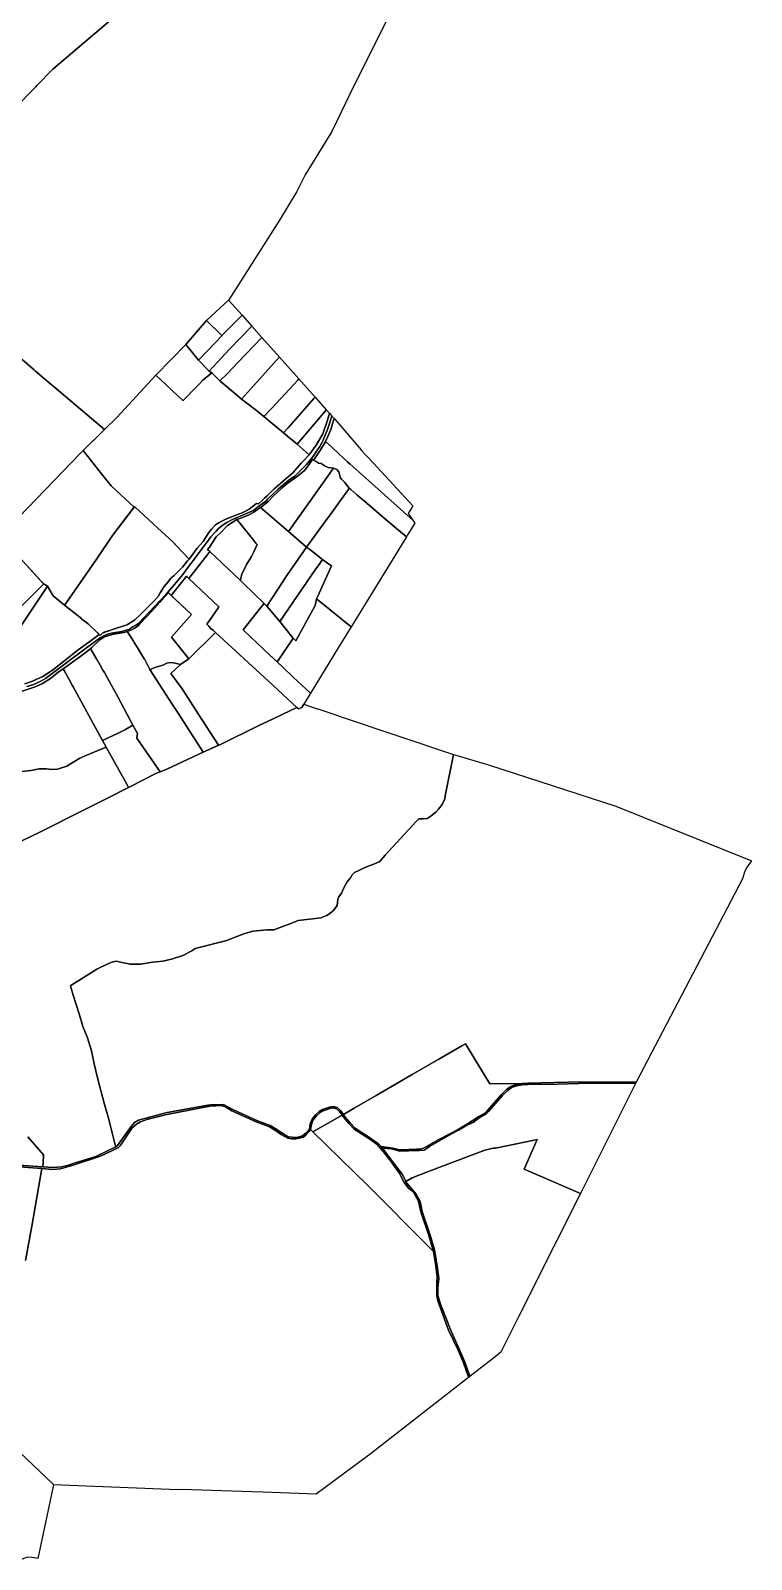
# Model space of a CAD drawing. Header units: metres. Extents: x 3 to 1005126, y 39 to 4383651.
# Drawn here: x 496335 to 497966, y 4369985 to 4373443 of the extents above; entities that cross this region are included whole.
import ezdxf

# ---------------------------------------------------------------- set-up
doc = ezdxf.new("R2010")
doc.units = ezdxf.units.M
doc.header["$MEASUREMENT"] = 0
doc.layers.add('TM_Llucmajor', color=7, linetype='Continuous')

msp = doc.modelspace()

# ---------------------------------------------------------------- linework, layer by layer
at = {"layer": 'TM_Llucmajor', "linetype": 'Continuous', "flags": 128}
for points in [[(496660.8, 4373590.6), (496384.9, 4373355.9), (496348.4, 4373318), (496346.5, 4373316), (496342.4, 4373311.7), (496342.1, 4373311.5), (496053.4, 4373018.4)], [(496053.4, 4373018.4), (496342.1, 4373311.5), (496342.4, 4373311.7), (496346.5, 4373316), (496348.4, 4373318), (496384.9, 4373355.9), (496660.8, 4373590.6)], [(497183.4, 4373552.3), (497063.2, 4373312.5), (497047.3, 4373279.1), (497016.8, 4373215.3), (496956.2, 4373117.1), (496937.6, 4373079.4), (496897.8, 4373014.4), (496783.4, 4372834.6), (496783, 4372833.8), (496732.7, 4372787.8), (496686.1, 4372733.6), (496618.1, 4372664), (496529.7, 4372568.5), (496501.8, 4372540.9), (496384.4, 4372640.6), (496381.4, 4372643.1), (496346.2, 4372673), (496343.1, 4372675.7), (496234.3, 4372768)], [(496234.3, 4372768), (496343.1, 4372675.7), (496346.2, 4372673), (496381.4, 4372643.1), (496384.4, 4372640.6), (496501.8, 4372540.9), (496447.3, 4372486.9), (496289.2, 4372323.4)], [(496326, 4371959.7), (496339.9, 4371963.7), (496340.2, 4371963.8), (496358.1, 4371972), (496368.2, 4371977.5), (496414.1, 4372011.6), (496461.1, 4372047.1), (496492.2, 4372069.9), (496498.9, 4372073.4), (496500.9, 4372074.5), (496506.1, 4372076.8), (496511.4, 4372078.6), (496516.5, 4372079.9), (496516.9, 4372080), (496522.5, 4372080.8), (496541.4, 4372083.9), (496549.1, 4372086.2), (496557.4, 4372088.6), (496559.7, 4372090), (496566.4, 4372094.3), (496571.1, 4372097.4), (496573.2, 4372098.6), (496574.9, 4372099.6), (496576.4, 4372100.5), (496579.5, 4372102.7), (496582.3, 4372105.1), (496584.9, 4372107.7), (496587.3, 4372110.6), (496589.4, 4372113.6), (496641.6, 4372168.8), (496660.8, 4372190.6), (496679.6, 4372213.3), (496697.2, 4372237.6), (496698, 4372238.6), (496717.3, 4372263.3), (496739, 4372292.9), (496742.8, 4372298.2), (496750.7, 4372307.6), (496754.4, 4372311.4), (496759.4, 4372316.3), (496767.9, 4372323.3), (496769.9, 4372324.8), (496777, 4372329.6), (496791.7, 4372337.4), (496824.8, 4372351.6), (496826.1, 4372352.2), (496831.6, 4372354.5), (496832.1, 4372354.7), (496838.2, 4372358), (496844.4, 4372362.1), (496848.4, 4372365.1), (496866.8, 4372379.2), (496871.1, 4372383.3), (496895.3, 4372406.3), (496906.6, 4372416.2), (496918.8, 4372426.1), (496923, 4372429.1), (496930.8, 4372434.2), (496933, 4372435.8), (496945.1, 4372447.8), (496959.2, 4372462), (496969.5, 4372474.4), (496974.7, 4372481.2), (496981.6, 4372492.1), (496984.2, 4372495.4), (496989.3, 4372502.8), (496993.7, 4372510.6), (496996.6, 4372516.9), (496997.5, 4372518.8), (497002.8, 4372532.1), (497005.8, 4372538.7), (497008.2, 4372545.5), (497008.4, 4372545.9), (497010.1, 4372552.4), (497016.6, 4372571.5), (497017.3, 4372570.7), (497018.2, 4372569.7), (497020.2, 4372567.7), (497021.8, 4372565.8), (497016.8, 4372549.3), (497014.7, 4372542.2), (497006.8, 4372523.7), (497002, 4372513.7), (497001.2, 4372512), (496989.7, 4372493.2), (496986.5, 4372488), (496977.3, 4372474.3), (496975.2, 4372471.7), (496972.5, 4372473.2), (496969.1, 4372468.2), (496962.9, 4372459.1), (496954.6, 4372448.6), (496942.1, 4372437.6), (496932.6, 4372430.8), (496923.2, 4372424.4), (496917.6, 4372420.4), (496915, 4372418.5), (496904.6, 4372409.6), (496892.5, 4372398.7), (496883.9, 4372390), (496872.2, 4372378.1), (496860.4, 4372368.1), (496855.6, 4372364.9), (496855.4, 4372364.8), (496846.3, 4372358.7), (496845.9, 4372358.4), (496840.1, 4372354.4), (496838.4, 4372353.2), (496831.4, 4372349.2), (496830.4, 4372348.6), (496822.2, 4372344.8), (496813.6, 4372341.7), (496810.2, 4372340.5), (496801.6, 4372337.4), (496780.1, 4372323.9), (496764.7, 4372307.6), (496754.7, 4372298.6), (496739.8, 4372274.9), (496735.4, 4372269.4), (496740.4, 4372265), (496735.9, 4372259.2), (496693.1, 4372203.8), (496687.4, 4372208.9), (496653, 4372165.7), (496646.7, 4372171.7), (496646.4, 4372172), (496639.2, 4372163.9), (496636.6, 4372160.9), (496627.3, 4372150.5), (496609.6, 4372130.6), (496597.6, 4372117.7), (496581.2, 4372100.5), (496578, 4372097.1), (496574.8, 4372094.7), (496569.4, 4372091.2), (496563.8, 4372088.2), (496558.8, 4372086), (496557.9, 4372085.7), (496557, 4372085.3), (496553.2, 4372084.1), (496551.8, 4372083.7), (496545.5, 4372082.2), (496523.1, 4372077.9), (496519.6, 4372077.3), (496518.2, 4372076.9), (496511.9, 4372075.4), (496507.3, 4372073.9), (496504.4, 4372072.8), (496500.1, 4372070.9), (496500, 4372070.8), (496496.1, 4372068.6), (496492.2, 4372066), (496472.5, 4372047.1), (496470, 4372045.2), (496467.8, 4372043.5), (496448.4, 4372028.3), (496408.6, 4372000), (496403.3, 4371996.1), (496396.9, 4371991.9), (496379.8, 4371977.9), (496361.8, 4371966.8), (496345.1, 4371959.3), (496316.1, 4371949.2)], [(496321.9, 4371965.9), (496339.4, 4371971.8), (496362.3, 4371982.5), (496384.3, 4371997), (496423.6, 4372027.5), (496442.7, 4372042.3), (496469.2, 4372061.8), (496489.8, 4372077.7), (496492.2, 4372075.3), (496492.5, 4372075), (496496, 4372079.2), (496497.3, 4372080.1), (496499, 4372081), (496499.8, 4372081.5), (496501.1, 4372082.1), (496503.4, 4372083), (496504.8, 4372083.4), (496510.3, 4372085.4), (496511.5, 4372085.7), (496524.7, 4372090.2), (496547.9, 4372097.5), (496550.8, 4372098.4), (496553.9, 4372100.2), (496569.9, 4372109.6), (496583.8, 4372122.2), (496613.6, 4372153), (496623.2, 4372163), (496628.3, 4372171.8), (496633, 4372180.1), (496637.4, 4372185.9), (496645.8, 4372196.7), (496651.9, 4372204.8), (496659.3, 4372210.4), (496678.4, 4372229.9), (496689.7, 4372243.6), (496693.4, 4372248.1), (496702.3, 4372259), (496711.7, 4372272.8), (496725.1, 4372287.6), (496738.5, 4372307.7), (496744.5, 4372315.6), (496750.2, 4372322.3), (496751.8, 4372324.1), (496753.5, 4372325.7), (496755.4, 4372327.2), (496755.4, 4372327.2), (496757.4, 4372328.5), (496757.8, 4372328.7), (496759.9, 4372329.9), (496762, 4372331), (496763.3, 4372331.5), (496779.8, 4372339.4), (496780.3, 4372339.6), (496805.6, 4372349.7), (496813.4, 4372352.9), (496825.8, 4372358.9), (496826, 4372359), (496826.5, 4372359.2), (496829.1, 4372361.1), (496846.2, 4372373.4), (496850.9, 4372372.8), (496858.7, 4372380.6), (496864.2, 4372385.9), (496869.9, 4372391.2), (496873.6, 4372394.7), (496885.6, 4372405.7), (496901.3, 4372420), (496907.1, 4372425.1), (496928.2, 4372443), (496947.3, 4372464.5), (496951.7, 4372469.3), (496965.3, 4372483.7), (496981.1, 4372505.3), (496996.1, 4372531.2), (497006.3, 4372562.5), (497011.1, 4372577.7), (497011.6, 4372577.1), (497015.7, 4372572.6), (497016.6, 4372571.5), (497010.1, 4372552.4), (497008.4, 4372545.9), (497008.2, 4372545.5), (497005.8, 4372538.7), (497002.8, 4372532.1), (496997.5, 4372518.8), (496996.6, 4372516.9), (496993.7, 4372510.6), (496989.3, 4372502.8), (496984.2, 4372495.4), (496981.6, 4372492.1), (496974.7, 4372481.2), (496969.5, 4372474.4), (496959.2, 4372462), (496945.1, 4372447.8), (496933, 4372435.8), (496930.8, 4372434.2), (496923, 4372429.1), (496918.8, 4372426.1), (496906.6, 4372416.2), (496895.3, 4372406.3), (496871.1, 4372383.3), (496866.8, 4372379.2), (496848.4, 4372365.1), (496844.4, 4372362.1), (496838.2, 4372358), (496832.1, 4372354.7), (496831.6, 4372354.5), (496826.1, 4372352.2), (496824.8, 4372351.6), (496791.7, 4372337.4), (496777, 4372329.6), (496769.9, 4372324.8), (496767.9, 4372323.3), (496759.4, 4372316.3), (496754.4, 4372311.4), (496750.7, 4372307.6), (496742.8, 4372298.2), (496739, 4372292.9), (496717.3, 4372263.3), (496698, 4372238.6), (496697.2, 4372237.6), (496679.6, 4372213.3), (496660.8, 4372190.6), (496641.6, 4372168.8), (496589.4, 4372113.6), (496587.3, 4372110.6), (496584.9, 4372107.7), (496582.3, 4372105.1), (496579.5, 4372102.7), (496576.4, 4372100.5), (496574.9, 4372099.6), (496573.2, 4372098.6), (496571.1, 4372097.4), (496566.4, 4372094.3), (496559.7, 4372090), (496557.4, 4372088.6), (496549.1, 4372086.2), (496541.4, 4372083.9), (496522.5, 4372080.8), (496516.9, 4372080), (496516.5, 4372079.9), (496511.4, 4372078.6), (496506.1, 4372076.8), (496500.9, 4372074.5), (496498.9, 4372073.4), (496492.2, 4372069.9), (496461.1, 4372047.1), (496414.1, 4372011.6), (496368.2, 4371977.5), (496358.1, 4371972), (496340.2, 4371963.8), (496339.9, 4371963.7), (496326, 4371959.7)], [(496290.3, 4372062.1), (496372.8, 4372186.4), (496385.8, 4372165), (496411.4, 4372143.6), (496411.4, 4372143.6), (496449.8, 4372113.2), (496450.9, 4372112.3), (496464.9, 4372101.3), (496486.9, 4372080.4), (496487.4, 4372080), (496488.7, 4372078.7), (496489.8, 4372077.7), (496469.2, 4372061.8), (496442.7, 4372042.3), (496423.6, 4372027.5), (496384.3, 4371997), (496362.3, 4371982.5), (496339.4, 4371971.8), (496321.9, 4371965.9)], [(496316.1, 4371949.2), (496345.1, 4371959.3), (496361.8, 4371966.8), (496379.8, 4371977.9), (496396.9, 4371991.9), (496396.9, 4371991.9), (496403.3, 4371996.1), (496408.6, 4372000), (496410.8, 4371996.1), (496422.3, 4371975.4), (496429.1, 4371962.8), (496431.2, 4371958.9), (496497.4, 4371837.5), (496505.8, 4371822.2), (496485.1, 4371814.3), (496471.1, 4371808.4), (496454.9, 4371801.4), (496454.2, 4371801.1), (496451.9, 4371800), (496450.2, 4371799.2), (496446.3, 4371797.4), (496432.4, 4371789.5), (496416.8, 4371779.5), (496396, 4371772.7), (496383.2, 4371771.6), (496371.2, 4371773.8), (496354.3, 4371773.8), (496335.6, 4371770), (496314.7, 4371767.8)], [(496313.7, 4371609.7), (496358.6, 4371632.1), (496450.1, 4371677.7), (496507.4, 4371706.2), (496556.7, 4371731.6), (496559.3, 4371732.9), (496619.9, 4371763.5), (496627.8, 4371766.6), (496643.4, 4371772.8), (496725.7, 4371811.2), (496761, 4371827.1), (496762.8, 4371828), (496853.1, 4371872), (496871.2, 4371880.8), (496898.1, 4371893.6), (496904, 4371896.3), (496937.6, 4371912.3), (496941.2, 4371908.9), (496948.6, 4371912.3), (496953, 4371919.6), (496953, 4371919.6), (496983.2, 4371909.4), (496984.7, 4371909), (497023, 4371896.1), (497033.2, 4371892.7), (497291.8, 4371805.9), (497273.8, 4371716.5), (497271.8, 4371705.6), (497266.3, 4371692.9), (497258, 4371681.9), (497251.5, 4371675.7), (497241.1, 4371667.3), (497232.1, 4371661.2), (497223.2, 4371660.6), (497213.5, 4371660.6), (497207.4, 4371654.6), (497137.4, 4371577.9), (497128.3, 4371568), (497124, 4371563.2), (497121.2, 4371562), (497117, 4371560.2), (497089.3, 4371549.7), (497077.3, 4371543.8), (497067.5, 4371539.3), (497062, 4371532.7), (497061.6, 4371532.1), (497059.1, 4371527.9), (497057.6, 4371526), (497051.1, 4371517.9), (497043.8, 4371504), (497038.7, 4371492.5), (497032.2, 4371484.2), (497030.3, 4371479), (497028.7, 4371464.6), (497020.2, 4371452.7), (497012.9, 4371447.3), (497005.4, 4371441.8), (496996.8, 4371438.4), (496992.2, 4371436.6), (496940.2, 4371430.5), (496923.4, 4371423.9), (496903.7, 4371416), (496885.1, 4371409.4), (496870.1, 4371409.4), (496837.5, 4371406.2), (496817.1, 4371400), (496795.6, 4371391.7), (496778.8, 4371385.1), (496707.6, 4371367.1), (496703.9, 4371364.8), (496699.4, 4371362.1), (496679.6, 4371351.6), (496658, 4371344.1), (496657, 4371343.8), (496634.4, 4371338.7), (496611.7, 4371335.8), (496606.4, 4371335.1), (496584.5, 4371331.4), (496559.6, 4371331.6), (496553.1, 4371332.9), (496544, 4371334.7), (496542.1, 4371335.1), (496528.7, 4371338.3), (496516.2, 4371335.7), (496492, 4371324), (496487.8, 4371322), (496485, 4371320.6), (496437.6, 4371290.8), (496425.7, 4371283.3), (496425.1, 4371282.9), (496425.3, 4371282.1), (496426, 4371279.4), (496431.4, 4371261.8), (496444.5, 4371219.2), (496453.2, 4371191), (496463.8, 4371165.1), (496472.6, 4371135.6), (496478.7, 4371106), (496487, 4371071.8), (496501.5, 4371017.1), (496506.1, 4371001.4), (496510.8, 4370983.5), (496511.5, 4370980.6), (496526.5, 4370923.3), (496527.1, 4370920.9), (496527.8, 4370918.4), (496506, 4370908.1), (496482.1, 4370896.9), (496433.5, 4370881.2), (496418.6, 4370876.6), (496417.7, 4370876.4), (496404.5, 4370873.2), (496385.3, 4370871.7), (496362.9, 4370873.2), (496363.4, 4370882.2), (496364.4, 4370900), (496328.7, 4370941)], [(496314.7, 4371767.8), (496335.6, 4371770), (496354.3, 4371773.8), (496371.2, 4371773.8), (496383.2, 4371771.6), (496396, 4371772.7), (496416.8, 4371779.5), (496432.4, 4371789.5), (496446.3, 4371797.4), (496450.2, 4371799.2), (496451.9, 4371800), (496454.2, 4371801.1), (496454.9, 4371801.4), (496471.1, 4371808.4), (496485.1, 4371814.3), (496505.8, 4371822.2), (496552.6, 4371739), (496556.7, 4371731.6), (496507.4, 4371706.2), (496450.1, 4371677.7), (496358.6, 4371632.1), (496313.7, 4371609.7)], [(496227.9, 4370882.3), (496362.9, 4370873.2), (496385.3, 4370871.7), (496404.5, 4370873.2), (496417.7, 4370876.4), (496418.6, 4370876.6), (496433.5, 4370881.2), (496482.1, 4370896.9), (496506, 4370908.1), (496527.8, 4370918.4), (496531.8, 4370921.4), (496562.5, 4370964.8), (496570.1, 4370973.2), (496578.8, 4370978.6), (496595.6, 4370983.5), (496643.7, 4370996.1), (496735.6, 4371012.9), (496742.6, 4371013.2), (496771, 4371014.2), (496793.6, 4371002.4), (496848.3, 4370977.2), (496861, 4370972.7), (496876.9, 4370966.4), (496888.2, 4370960), (496903.2, 4370949.8), (496917.8, 4370941), (496926.3, 4370940.1), (496936.1, 4370939.6), (496942.2, 4370940.9), (496950.3, 4370943.2), (496958.1, 4370950), (496966, 4370958.5), (496967.5, 4370970.5), (496972, 4370981), (496975, 4370985), (496977.1, 4370988), (496979.3, 4370990.9), (496988.1, 4370998.6), (496995.7, 4371002.7), (497002.3, 4371005.2), (497010.9, 4371008.3), (497019.2, 4371009.6), (497028.7, 4371007.2), (497036.2, 4371000.5), (497042.5, 4370991.5), (497046.6, 4370985.8), (497057, 4370973.2), (497069.1, 4370960.8), (497084.9, 4370950.3), (497101.5, 4370939.8), (497103.9, 4370938.1), (497107.9, 4370935.3), (497121, 4370926.3), (497127.9, 4370919.2), (497130.9, 4370915.2), (497155.5, 4370883.1), (497175.6, 4370856.6), (497185.9, 4370836.4), (497207.6, 4370811.4), (497216.1, 4370794.5), (497220.5, 4370772.4), (497238.7, 4370718.8), (497249.1, 4370685.3), (497255, 4370649.3), (497258.8, 4370620.7), (497256.7, 4370600.4), (497256.7, 4370581.9), (497262.4, 4370562.7), (497286.3, 4370501.5), (497306.2, 4370458.1), (497316.8, 4370434), (497327.7, 4370401.7), (497328.7, 4370398.9), (497326.2, 4370397), (497325.2, 4370399.7), (497314.3, 4370430), (497302.1, 4370458.6), (497280.3, 4370503.8), (497256.4, 4370569.8), (497254.3, 4370581.9), (497253.7, 4370601.9), (497254.3, 4370612.9), (497254.9, 4370624.3), (497252, 4370649.2), (497246.3, 4370682), (497235.7, 4370717.7), (497217.8, 4370771.3), (497214.5, 4370784.9), (497211.6, 4370796.9), (497201.7, 4370814.7), (497193.3, 4370822.5), (497192.8, 4370822.9), (497190.3, 4370825.2), (497180.1, 4370838.1), (497168.5, 4370859.5), (497153.2, 4370881.3), (497152, 4370882.8), (497133.4, 4370907.3), (497119, 4370924), (497099.9, 4370937.3), (497083.3, 4370947.8), (497067.2, 4370958.5), (497054.8, 4370971.2), (497044.2, 4370983.9), (497042.2, 4370986.7), (497040, 4370989.9), (497034, 4370998.5), (497027.2, 4371004.5), (497019.1, 4371006.5), (497011.7, 4371005.4), (497003.3, 4371002.4), (496997, 4371000), (496989.9, 4370996.1), (496981.5, 4370988.9), (496974.5, 4370979.3), (496970.5, 4370969), (496968.1, 4370957.6), (496964.1, 4370952.1), (496957.7, 4370945.1), (496951.9, 4370940.5), (496942.8, 4370938.1), (496936, 4370936.6), (496925.5, 4370936.9), (496916.6, 4370937.9), (496901.7, 4370946.7), (496886.6, 4370957.1), (496875.3, 4370963.5), (496859.8, 4370969.8), (496847.1, 4370974.4), (496790.2, 4371000), (496775.7, 4371009.2), (496765, 4371011.6), (496755, 4371011), (496740.5, 4371010.1), (496643.4, 4370991.6), (496597.6, 4370980.1), (496583.3, 4370974.7), (496574.7, 4370969.8), (496564.9, 4370961.7), (496537.2, 4370920.5), (496534, 4370917.1), (496526.3, 4370912.9), (496502.7, 4370902.1), (496488.2, 4370896.1), (496433.5, 4370877.6), (496402.3, 4370868.7), (496385.3, 4370867.2), (496360.5, 4370869.3), (496216.1, 4370879.8)], [(496323.4, 4370661.2), (496337.5, 4370738.9), (496360.5, 4370869.3), (496385.3, 4370867.2), (496402.3, 4370868.7), (496433.5, 4370877.6), (496488.2, 4370896.1), (496502.7, 4370902.1), (496526.3, 4370912.9), (496534, 4370917.1), (496537.2, 4370920.5), (496564.9, 4370961.7), (496574.7, 4370969.8), (496583.3, 4370974.7), (496597.6, 4370980.1), (496643.4, 4370991.6), (496740.5, 4371010.1), (496755, 4371011), (496765, 4371011.6), (496775.7, 4371009.2), (496790.2, 4371000), (496847.1, 4370974.4), (496859.8, 4370969.8), (496875.3, 4370963.5), (496886.6, 4370957.1), (496901.7, 4370946.7), (496916.6, 4370937.9), (496925.5, 4370936.9), (496936, 4370936.6), (496942.8, 4370938.1), (496951.9, 4370940.5), (496957.7, 4370945.1), (496964.1, 4370952.1), (496968.1, 4370957.6), (496973.3, 4370952.7), (497098.1, 4370830.7), (497101.6, 4370827.2), (497113, 4370816.1), (497115.6, 4370813.5), (497217, 4370711.4), (497246.3, 4370682), (497252, 4370649.2), (497254.9, 4370624.3), (497254.3, 4370612.9), (497253.7, 4370601.9), (497254.3, 4370581.9), (497256.4, 4370569.8), (497280.3, 4370503.8), (497302.1, 4370458.6), (497314.3, 4370430), (497325.2, 4370399.7), (497326.2, 4370397), (497325.5, 4370396.5), (497103.5, 4370223.4), (496980.9, 4370133), (496860.3, 4370137.7), (496835.7, 4370138.1), (496676, 4370143.7), (496668.1, 4370142.4), (496386.9, 4370153.9), (496385.6, 4370155.1), (496278.6, 4370257.6)], [(496328.7, 4370941), (496364.4, 4370900), (496363.4, 4370882.2), (496362.9, 4370873.2), (496227.9, 4370882.3)], [(496216.1, 4370879.8), (496360.5, 4370869.3), (496337.5, 4370738.9), (496323.4, 4370661.2)]]:
    msp.add_lwpolyline(points, dxfattribs=at)
for points in [[(496767.9, 4372753.4), (496732.7, 4372787.8), (496783, 4372833.8), (496813.5, 4372799.6), (496767.9, 4372753.4)], [(496714.8, 4372697.6), (496686.1, 4372733.6), (496732.7, 4372787.8), (496767.9, 4372753.4), (496768.7, 4372754.1), (496714.8, 4372697.6)], [(496738.6, 4372673), (496714.8, 4372697.6), (496768.7, 4372754.1), (496767.9, 4372753.4), (496813.5, 4372799.6), (496835.8, 4372774.5), (496785.1, 4372722.6), (496775.7, 4372713.1), (496738.6, 4372673)], [(496835.8, 4372774.5), (496835.8, 4372774.6), (496858.4, 4372749.2), (496858.4, 4372749.2), (496804.8, 4372693), (496780.5, 4372667.4), (496763, 4372650.8), (496745.1, 4372668.9), (496738.6, 4372673), (496775.7, 4372713.1), (496785.1, 4372722.6), (496835.8, 4372774.5)], [(496858.4, 4372749.2), (496858.4, 4372749.2), (496897.8, 4372704.9), (496891.6, 4372698.1), (496840, 4372640.7), (496832.1, 4372631.9), (496812.3, 4372609.9), (496800.3, 4372619.9), (496763, 4372650.8), (496780.5, 4372667.4), (496804.8, 4372693), (496858.4, 4372749.2)], [(496679.1, 4372606.3), (496618.1, 4372664), (496686.1, 4372733.6), (496714.8, 4372697.6), (496738.6, 4372673), (496745.1, 4372668.9), (496729, 4372656.5), (496724.9, 4372652.3), (496717.3, 4372644.5), (496712.8, 4372639.9), (496679.6, 4372605.8), (496679.1, 4372606.3)], [(496829.8, 4372596.3), (496812.3, 4372609.9), (496832.1, 4372631.9), (496840, 4372640.7), (496891.6, 4372698.1), (496897.8, 4372704.9), (496941.8, 4372655.5), (496939.4, 4372652.9), (496881.8, 4372589.9), (496862.9, 4372570.6), (496846, 4372583.7), (496829.8, 4372596.3)], [(496570.1, 4372366.8), (496569, 4372365.4), (496517.5, 4372413.4), (496495.6, 4372440.9), (496453.8, 4372493.3), (496501.8, 4372540.9), (496529.7, 4372568.5), (496618.1, 4372664), (496679.1, 4372606.3), (496679.6, 4372605.8), (496712.8, 4372639.9), (496717.3, 4372644.5), (496724.9, 4372652.3), (496729, 4372656.5), (496745.1, 4372668.9), (496763, 4372650.8), (496800.3, 4372619.9), (496812.3, 4372609.9), (496829.8, 4372596.3), (496846, 4372583.7), (496862.9, 4372570.6), (496907, 4372533.8), (496938.2, 4372507.5), (496965.3, 4372483.7), (496951.7, 4372469.3), (496947.3, 4372464.5), (496928.2, 4372443), (496907.1, 4372425.1), (496901.3, 4372420), (496885.6, 4372405.7), (496873.6, 4372394.7), (496869.9, 4372391.2), (496864.2, 4372385.9), (496858.7, 4372380.6), (496850.9, 4372372.8), (496846.2, 4372373.4), (496829.1, 4372361.1), (496826.5, 4372359.2), (496826, 4372359), (496825.8, 4372358.9), (496813.4, 4372352.9), (496805.6, 4372349.7), (496780.3, 4372339.6), (496779.8, 4372339.4), (496763.3, 4372331.5), (496762, 4372331), (496759.9, 4372329.9), (496757.8, 4372328.7), (496757.4, 4372328.5), (496755.4, 4372327.2), (496755.4, 4372327.2), (496753.5, 4372325.7), (496751.8, 4372324.1), (496750.2, 4372322.3), (496744.5, 4372315.6), (496738.5, 4372307.7), (496725.1, 4372287.6), (496711.7, 4372272.8), (496702.3, 4372259), (496693.4, 4372248.1), (496664.6, 4372278.6), (496661.4, 4372281.9), (496660.9, 4372282.3), (496657.1, 4372285.9), (496621.8, 4372318.7), (496614, 4372326), (496611.4, 4372328.4), (496570.7, 4372366.3), (496570.1, 4372366.8)], [(496907, 4372533.8), (496862.9, 4372570.6), (496881.8, 4372589.9), (496939.4, 4372652.9), (496941.8, 4372655.5), (496965.9, 4372628.4), (496978.5, 4372614.3), (496975.5, 4372610.9), (496917.6, 4372545.1), (496907, 4372533.8)], [(496938.2, 4372507.5), (496907, 4372533.8), (496917.6, 4372545.1), (496975.5, 4372610.9), (496978.5, 4372614.3), (497004, 4372585.6), (497001.9, 4372583.1), (496938.2, 4372507.5)], [(496965.3, 4372483.7), (496938.2, 4372507.5), (497001.9, 4372583.1), (497004, 4372585.6), (497011.1, 4372577.7), (497006.3, 4372562.5), (496996.1, 4372531.2), (496981.1, 4372505.3), (496965.3, 4372483.7)], [(497084.5, 4372492.8), (497085.1, 4372492.1), (497087.2, 4372489.7), (497088.2, 4372488.5), (497088.5, 4372488.1), (497099.6, 4372476.6), (497106.3, 4372469.6), (497110.8, 4372465), (497111, 4372464.6), (497199.9, 4372368.1), (497189, 4372351.3), (497199.4, 4372336.3), (497199.8, 4372335.6), (497178.7, 4372354.5), (497078.2, 4372444.3), (497057.9, 4372462.5), (497051.7, 4372468), (497041.5, 4372477.4), (497033.1, 4372485.1), (497016.2, 4372500.7), (497002, 4372513.7), (497006.8, 4372523.7), (497014.7, 4372542.2), (497016.8, 4372549.3), (497021.8, 4372565.8), (497023.1, 4372564.3), (497077.6, 4372500.9), (497078.8, 4372499.5), (497084.5, 4372492.8)], [(497002, 4372513.7), (497016.2, 4372500.7), (497033.1, 4372485.1), (497041.5, 4372477.4), (497051.7, 4372468), (497057.9, 4372462.5), (497078.2, 4372444.3), (497178.7, 4372354.5), (497199.8, 4372335.6), (497202.5, 4372331.7), (497204.1, 4372329.4), (497187.5, 4372302.5), (497185.1, 4372298.4), (497139.7, 4372337), (497095.4, 4372374.6), (497073, 4372393.6), (497059.8, 4372405.1), (497056, 4372408), (497044.9, 4372422.2), (497038.7, 4372428.9), (497035.2, 4372432.7), (497034.4, 4372436.6), (497032.5, 4372445.1), (497028, 4372450.5), (497020, 4372453.2), (497019.2, 4372453.4), (497008.4, 4372454.9), (497001.5, 4372458), (496992.2, 4372463.9), (496986.4, 4372465.1), (496982.4, 4372467.9), (496975.2, 4372471.7), (496977.3, 4372474.3), (496986.5, 4372488), (496989.7, 4372493.2), (497001.2, 4372512), (497002, 4372513.7)], [(496519.9, 4372301.1), (496486.2, 4372250.9), (496415.9, 4372149.7), (496411.4, 4372143.6), (496385.8, 4372165), (496372.8, 4372186.4), (496363.4, 4372193), (496302.9, 4372259.2), (496269.8, 4372295.4), (496267, 4372300.4), (496289.2, 4372323.4), (496447.3, 4372486.9), (496453.8, 4372493.3), (496495.6, 4372440.9), (496517.5, 4372413.4), (496569, 4372365.4), (496519.9, 4372301.1)], [(496986.4, 4372465.1), (496992.2, 4372463.9), (497001.5, 4372458), (497008.4, 4372454.9), (497019.2, 4372453.4), (497020, 4372453.2), (497013.7, 4372444.7), (497010.9, 4372440.7), (496918.2, 4372310.1), (496855.4, 4372364.8), (496855.6, 4372364.9), (496860.4, 4372368.1), (496872.2, 4372378.1), (496883.9, 4372390), (496892.5, 4372398.7), (496904.6, 4372409.6), (496915, 4372418.5), (496917.6, 4372420.4), (496923.2, 4372424.4), (496932.6, 4372430.8), (496942.1, 4372437.6), (496954.6, 4372448.6), (496962.9, 4372459.1), (496969.1, 4372468.2), (496972.5, 4372473.2), (496982.4, 4372467.9), (496986.4, 4372465.1)], [(497013.7, 4372444.7), (497020, 4372453.2), (497028, 4372450.5), (497032.5, 4372445.1), (497034.4, 4372436.6), (497035.2, 4372432.7), (497038.7, 4372428.9), (497044.9, 4372422.2), (497056, 4372408), (497051.6, 4372402), (497037.6, 4372382.7), (497008.6, 4372342.7), (497007.7, 4372341.5), (496959.5, 4372275.2), (496918.2, 4372310.1), (497010.9, 4372440.7), (497013.7, 4372444.7)], [(497185.1, 4372298.4), (497069.8, 4372110.3), (497065.5, 4372103.2), (497060.3, 4372094.7), (497060, 4372094.9), (497017.4, 4372129.2), (497012.6, 4372133), (496981.9, 4372157.7), (496985.3, 4372165.3), (496987.5, 4372170), (496987.8, 4372170.8), (497015.6, 4372232.3), (497011.9, 4372235), (496995.4, 4372246.9), (496966.2, 4372270), (496959.5, 4372275.2), (497007.7, 4372341.5), (497008.6, 4372342.7), (497037.6, 4372382.7), (497051.6, 4372402), (497056, 4372408), (497059.8, 4372405.1), (497073, 4372393.6), (497095.4, 4372374.6), (497139.7, 4372337), (497185.1, 4372298.4)], [(496449.8, 4372113.2), (496411.4, 4372143.6), (496415.9, 4372149.7), (496486.2, 4372250.9), (496519.9, 4372301.1), (496570.1, 4372366.8), (496570.7, 4372366.3), (496611.4, 4372328.4), (496614, 4372326), (496621.8, 4372318.7), (496657.1, 4372285.9), (496660.9, 4372282.3), (496661.4, 4372281.9), (496664.6, 4372278.6), (496693.4, 4372248.1), (496689.7, 4372243.6), (496678.4, 4372229.9), (496659.3, 4372210.4), (496651.9, 4372204.8), (496645.8, 4372196.7), (496637.4, 4372185.9), (496633, 4372180.1), (496628.3, 4372171.8), (496623.2, 4372163), (496613.6, 4372153), (496583.8, 4372122.2), (496569.9, 4372109.6), (496553.9, 4372100.2), (496550.8, 4372098.4), (496547.9, 4372097.5), (496524.7, 4372090.2), (496511.5, 4372085.7), (496510.3, 4372085.4), (496504.8, 4372083.4), (496503.4, 4372083), (496501.1, 4372082.1), (496499.8, 4372081.5), (496499, 4372081), (496497.3, 4372080.1), (496496, 4372079.2), (496492.5, 4372075), (496492.2, 4372075.3), (496488.7, 4372078.7), (496487.4, 4372080), (496486.9, 4372080.4), (496464.9, 4372101.3), (496450.9, 4372112.3), (496449.8, 4372113.2)], [(496868.7, 4372142.4), (496863.4, 4372147.6), (496863.4, 4372147.6), (496816.8, 4372192.8), (496809.6, 4372199.3), (496810.1, 4372201.4), (496813, 4372213.8), (496823.6, 4372235.3), (496830.7, 4372247.4), (496834.5, 4372253.9), (496841, 4372265.6), (496847.4, 4372281.1), (496844.8, 4372284.1), (496837.1, 4372293.7), (496805.8, 4372332.3), (496801.6, 4372337.4), (496810.2, 4372340.5), (496813.6, 4372341.7), (496822.2, 4372344.8), (496830.4, 4372348.6), (496831.4, 4372349.2), (496838.4, 4372353.2), (496840.1, 4372354.4), (496845.9, 4372358.4), (496846.3, 4372358.7), (496855.4, 4372364.8), (496918.2, 4372310.1), (496959.5, 4372275.2), (496914.9, 4372210.5), (496869.7, 4372141.4), (496868.7, 4372142.4)], [(496810.1, 4372201.4), (496809.6, 4372199.3), (496808.7, 4372200.1), (496795.1, 4372213.1), (496740.4, 4372265), (496735.4, 4372269.4), (496739.8, 4372274.9), (496754.7, 4372298.6), (496764.7, 4372307.6), (496780.1, 4372323.9), (496801.6, 4372337.4), (496805.8, 4372332.3), (496837.1, 4372293.7), (496844.8, 4372284.1), (496847.4, 4372281.1), (496841, 4372265.6), (496834.5, 4372253.9), (496830.7, 4372247.4), (496823.6, 4372235.3), (496813, 4372213.8), (496810.1, 4372201.4)], [(496172.2, 4372207.4), (496218.2, 4372248.8), (496269.8, 4372295.4), (496302.9, 4372259.2), (496359, 4372197.8), (496362.6, 4372193.9), (496363.4, 4372193), (496364.8, 4372192), (496264.9, 4372093.6), (496263, 4372091.5), (496260.7, 4372094.2), (496239.8, 4372120.2), (496170.7, 4372205.9), (496172.2, 4372207.4)], [(496863.4, 4372147.6), (496863.4, 4372147.6), (496855.3, 4372137.4), (496815.9, 4372087.7), (496816.5, 4372087.2), (496832.3, 4372072.3), (496875.5, 4372031.4), (496905.4, 4372003.3), (496929.3, 4371980.8), (496968.1, 4371944.3), (496953, 4371919.6), (496948.6, 4371912.3), (496941.2, 4371908.9), (496937.6, 4371912.3), (496873, 4371971.7), (496753.4, 4372081.8), (496748.8, 4372086), (496743.5, 4372090.3), (496738.4, 4372095.8), (496738.2, 4372096.1), (496733.3, 4372100.7), (496734.4, 4372102.1), (496739.3, 4372109), (496760.1, 4372138.5), (496760.9, 4372139.7), (496693.1, 4372203.8), (496735.9, 4372259.2), (496740.4, 4372265), (496795.1, 4372213.1), (496808.7, 4372200.1), (496809.6, 4372199.3), (496816.8, 4372192.8), (496863.4, 4372147.6)], [(496914.9, 4372210.5), (496959.5, 4372275.2), (496966.2, 4372270), (496995.4, 4372246.9), (496987.5, 4372235.6), (496980.6, 4372225.7), (496949.2, 4372180.5), (496898.6, 4372106.9), (496869.7, 4372141.4), (496914.9, 4372210.5)], [(496927.6, 4372070.2), (496898.6, 4372106.9), (496949.2, 4372180.5), (496980.6, 4372225.7), (496987.5, 4372235.6), (496995.4, 4372246.9), (497011.9, 4372235), (497015.6, 4372232.3), (496987.8, 4372170.8), (496987.5, 4372170), (496985.3, 4372165.3), (496981.9, 4372157.7), (496978.9, 4372142.7), (496935.3, 4372063.3), (496928.8, 4372068.9), (496927.6, 4372070.2)], [(496264.9, 4372093.6), (496364.8, 4372192), (496372.8, 4372186.4), (496290.3, 4372062.1), (496288.2, 4372060.1), (496263, 4372091.5), (496264.9, 4372093.6)], [(496682.5, 4372202.8), (496687.4, 4372208.9), (496693.1, 4372203.8), (496760.9, 4372139.7), (496760.1, 4372138.5), (496739.3, 4372109), (496734.4, 4372102.1), (496733.3, 4372100.7), (496738.2, 4372096.1), (496738.4, 4372095.8), (496743.5, 4372090.3), (496748.8, 4372086), (496753.4, 4372081.8), (496692.7, 4372022.4), (496653.4, 4372071.1), (496699, 4372122.2), (496653, 4372165.7), (496682.5, 4372202.8)], [(496606, 4371998.4), (496604.9, 4371997.9), (496593, 4372020.9), (496592.1, 4372022.3), (496576.2, 4372048.3), (496569.4, 4372059.5), (496567.5, 4372062.5), (496555.3, 4372081), (496553.2, 4372084.1), (496557, 4372085.3), (496557.9, 4372085.7), (496558.8, 4372086), (496563.8, 4372088.2), (496569.4, 4372091.2), (496574.8, 4372094.7), (496578, 4372097.1), (496581.2, 4372100.5), (496597.6, 4372117.7), (496609.6, 4372130.6), (496627.3, 4372150.5), (496636.6, 4372160.9), (496639.2, 4372163.9), (496646.4, 4372172), (496646.7, 4372171.7), (496699, 4372122.2), (496653.4, 4372071.1), (496692.7, 4372022.4), (496674.2, 4372009.3), (496662.3, 4372012.6), (496651.4, 4372013.8), (496642.9, 4372012.3), (496634, 4372008.3), (496618.1, 4372003.8), (496610.4, 4372000.3), (496606, 4371998.4)], [(496893.6, 4372016.4), (496928.8, 4372068.9), (496935.3, 4372063.3), (496978.9, 4372142.7), (496981.9, 4372157.7), (497012.6, 4372133), (497017.4, 4372129.2), (497060, 4372094.9), (497060.3, 4372094.7), (497031, 4372046.9), (496969.8, 4371947), (496968.1, 4371944.3), (496929.3, 4371980.8), (496905.4, 4372003.3), (496892.7, 4372015.2), (496893.6, 4372016.4)], [(496868.7, 4372142.4), (496869.7, 4372141.4), (496898.6, 4372106.9), (496927.6, 4372070.2), (496928.8, 4372068.9), (496893.6, 4372016.4), (496892.7, 4372015.2), (496875.5, 4372031.4), (496832.3, 4372072.3), (496816.5, 4372087.2), (496815.9, 4372087.7), (496855.3, 4372137.4), (496863.4, 4372147.6), (496868.7, 4372142.4)], [(496604.9, 4371997.9), (496655.5, 4371919.6), (496668.8, 4371899.2), (496725.7, 4371811.2), (496643.4, 4371772.8), (496627.8, 4371766.6), (496575.5, 4371842.8), (496575.6, 4371844.1), (496576.4, 4371854.5), (496576.2, 4371854.9), (496566.3, 4371872.1), (496532.2, 4371936.5), (496508.4, 4371979.7), (496502, 4371991.3), (496498.6, 4371997), (496492.3, 4372007.6), (496488.3, 4372014.4), (496487.8, 4372015.2), (496483.6, 4372022.4), (496471.7, 4372042.5), (496470, 4372045.2), (496472.5, 4372047.1), (496492.2, 4372066), (496496.1, 4372068.6), (496500, 4372070.8), (496500.1, 4372070.9), (496504.4, 4372072.8), (496507.3, 4372073.9), (496511.9, 4372075.4), (496518.2, 4372076.9), (496519.6, 4372077.3), (496523.1, 4372077.9), (496545.5, 4372082.2), (496551.8, 4372083.7), (496553.2, 4372084.1), (496555.3, 4372081), (496567.5, 4372062.5), (496569.4, 4372059.5), (496576.2, 4372048.3), (496592.1, 4372022.3), (496593, 4372020.9), (496604.9, 4371997.9)], [(496937.6, 4371912.3), (496904, 4371896.3), (496898.1, 4371893.6), (496871.2, 4371880.8), (496853.1, 4371872), (496762.8, 4371828), (496761, 4371827.1), (496760.3, 4371826.8), (496714.3, 4371897.6), (496679, 4371952.1), (496677.5, 4371954.7), (496651.8, 4371989.4), (496674.2, 4372009.3), (496692.7, 4372022.4), (496753.4, 4372081.8), (496873, 4371971.7), (496937.6, 4371912.3)], [(496410.8, 4371996.1), (496408.6, 4372000), (496448.4, 4372028.3), (496467.8, 4372043.5), (496470, 4372045.2), (496471.7, 4372042.5), (496483.6, 4372022.4), (496487.8, 4372015.2), (496488.3, 4372014.4), (496492.3, 4372007.6), (496498.6, 4371997), (496502, 4371991.3), (496508.4, 4371979.7), (496532.2, 4371936.5), (496566.3, 4371872.1), (496549.6, 4371862.5), (496533, 4371854), (496497.4, 4371837.5), (496431.2, 4371958.9), (496429.1, 4371962.8), (496422.3, 4371975.4), (496410.8, 4371996.1)], [(496606, 4371998.4), (496610.4, 4372000.3), (496618.1, 4372003.8), (496634, 4372008.3), (496642.9, 4372012.3), (496651.4, 4372013.8), (496662.3, 4372012.6), (496674.2, 4372009.3), (496651.8, 4371989.4), (496677.5, 4371954.7), (496679, 4371952.1), (496714.3, 4371897.6), (496760.3, 4371826.8), (496725.7, 4371811.2), (496668.8, 4371899.2), (496655.5, 4371919.6), (496604.9, 4371997.9), (496606, 4371998.4)], [(496505.8, 4371822.2), (496497.4, 4371837.5), (496533, 4371854), (496549.6, 4371862.5), (496566.3, 4371872.1), (496576.2, 4371854.9), (496576.4, 4371854.5), (496575.6, 4371844.1), (496575.5, 4371842.8), (496627.8, 4371766.6), (496619.9, 4371763.5), (496559.3, 4371732.9), (496556.7, 4371731.6), (496552.6, 4371739), (496505.8, 4371822.2)], [(496425.3, 4371282.1), (496425.1, 4371282.9), (496425.7, 4371283.3), (496437.6, 4371290.8), (496485, 4371320.6), (496487.8, 4371322), (496492, 4371324), (496516.2, 4371335.7), (496528.7, 4371338.3), (496542.1, 4371335.1), (496544, 4371334.7), (496553.1, 4371332.9), (496559.6, 4371331.6), (496584.5, 4371331.4), (496606.4, 4371335.1), (496611.7, 4371335.8), (496634.4, 4371338.7), (496657, 4371343.8), (496658, 4371344.1), (496679.6, 4371351.6), (496699.4, 4371362.1), (496703.9, 4371364.8), (496707.6, 4371367.1), (496778.8, 4371385.1), (496795.6, 4371391.7), (496817.1, 4371400), (496837.5, 4371406.2), (496870.1, 4371409.4), (496885.1, 4371409.4), (496903.7, 4371416), (496923.4, 4371423.9), (496940.2, 4371430.5), (496992.2, 4371436.6), (496996.8, 4371438.4), (497005.4, 4371441.8), (497012.9, 4371447.3), (497020.2, 4371452.7), (497028.7, 4371464.6), (497030.3, 4371479), (497032.2, 4371484.2), (497038.7, 4371492.5), (497043.8, 4371504), (497051.1, 4371517.9), (497057.6, 4371526), (497059.1, 4371527.9), (497061.6, 4371532.1), (497062, 4371532.7), (497067.5, 4371539.3), (497077.3, 4371543.8), (497089.3, 4371549.7), (497117, 4371560.2), (497121.2, 4371562), (497124, 4371563.2), (497128.3, 4371568), (497137.4, 4371577.9), (497207.4, 4371654.6), (497213.5, 4371660.6), (497223.2, 4371660.6), (497232.1, 4371661.2), (497241.1, 4371667.3), (497251.5, 4371675.7), (497258, 4371681.9), (497266.3, 4371692.9), (497271.8, 4371705.6), (497273.8, 4371716.5), (497291.8, 4371805.9), (497294.7, 4371805), (497371.2, 4371782.5), (497659.4, 4371689.1), (497964.6, 4371566.1), (497965.9, 4371565.6), (497954.6, 4371549.3), (497950.5, 4371539.9), (497946, 4371524.7), (497705.2, 4371064.9), (497704.2, 4371064.9), (497580.6, 4371065.4), (497459.7, 4371062.2), (497446.6, 4371061.5), (497374.2, 4371060.9), (497318.7, 4371151.7), (497310.3, 4371146.8), (497258.8, 4371116.9), (497256.8, 4371115.8), (497198.3, 4371081.9), (497117, 4371034.7), (497067, 4371005.7), (497042.5, 4370991.5), (497036.2, 4371000.5), (497028.7, 4371007.2), (497019.2, 4371009.6), (497010.9, 4371008.3), (497002.3, 4371005.2), (496995.7, 4371002.7), (496988.1, 4370998.6), (496979.3, 4370990.9), (496977.1, 4370988), (496975, 4370985), (496972, 4370981), (496967.5, 4370970.5), (496966, 4370958.5), (496958.1, 4370950), (496950.3, 4370943.2), (496942.2, 4370940.9), (496936.1, 4370939.6), (496926.3, 4370940.1), (496917.8, 4370941), (496903.2, 4370949.8), (496888.2, 4370960), (496876.9, 4370966.4), (496861, 4370972.7), (496848.3, 4370977.2), (496793.6, 4371002.4), (496771, 4371014.2), (496742.6, 4371013.2), (496735.6, 4371012.9), (496643.7, 4370996.1), (496595.6, 4370983.5), (496578.8, 4370978.6), (496570.1, 4370973.2), (496562.5, 4370964.8), (496531.8, 4370921.4), (496527.8, 4370918.4), (496527.1, 4370920.9), (496526.5, 4370923.3), (496511.5, 4370980.6), (496510.8, 4370983.5), (496506.1, 4371001.4), (496501.5, 4371017.1), (496487, 4371071.8), (496478.7, 4371106), (496472.6, 4371135.6), (496463.8, 4371165.1), (496453.2, 4371191), (496444.5, 4371219.2), (496431.4, 4371261.8), (496426, 4371279.4), (496425.3, 4371282.1)], [(497046.6, 4370985.8), (497042.5, 4370991.5), (497067, 4371005.7), (497117, 4371034.7), (497198.3, 4371081.9), (497256.8, 4371115.8), (497258.8, 4371116.9), (497310.3, 4371146.8), (497318.7, 4371151.7), (497374.2, 4371060.9), (497446.6, 4371061.5), (497433.3, 4371059.5), (497421.6, 4371055.1), (497412.5, 4371048.6), (497399.6, 4371036.3), (497374, 4371006.7), (497364.8, 4370995.8), (497349.2, 4370986.8), (497333.7, 4370977.4), (497319.4, 4370968), (497304.6, 4370959), (497288.2, 4370950.5), (497257, 4370934.2), (497227, 4370916.6), (497219.1, 4370913.6), (497208.1, 4370913.1), (497190.4, 4370912.3), (497170.2, 4370911.6), (497154.6, 4370915.8), (497127.9, 4370919.2), (497121, 4370926.3), (497107.9, 4370935.3), (497103.9, 4370938.1), (497101.5, 4370939.8), (497084.9, 4370950.3), (497069.1, 4370960.8), (497057, 4370973.2), (497046.6, 4370985.8)], [(497127.9, 4370919.2), (497154.6, 4370915.8), (497170.2, 4370911.6), (497190.4, 4370912.3), (497208.1, 4370913.1), (497219.1, 4370913.6), (497227, 4370916.6), (497257, 4370934.2), (497288.2, 4370950.5), (497304.6, 4370959), (497319.4, 4370968), (497333.7, 4370977.4), (497349.2, 4370986.8), (497364.8, 4370995.8), (497374, 4371006.7), (497399.6, 4371036.3), (497412.5, 4371048.6), (497421.6, 4371055.1), (497433.3, 4371059.5), (497446.6, 4371061.5), (497459.7, 4371062.2), (497580.6, 4371065.4), (497704.2, 4371064.9), (497705.2, 4371064.9), (497703.8, 4371062.3), (497702.9, 4371062.3), (497598.5, 4371062.4), (497527.2, 4371060.5), (497459.7, 4371059.4), (497446.9, 4371058.6), (497434.1, 4371056.7), (497423.1, 4371052.5), (497414.5, 4371046.2), (497401.8, 4371034.1), (497376.2, 4371004.7), (497371, 4370998.5), (497366.8, 4370993.5), (497350.1, 4370983.8), (497336.7, 4370973.9), (497319.8, 4370965.9), (497303.4, 4370956), (497287.6, 4370947.5), (497237.6, 4370919.2), (497225.5, 4370911.2), (497213.9, 4370910.2), (497208.2, 4370909.8), (497190.5, 4370909.3), (497170, 4370908.6), (497151.2, 4370914.3), (497130.9, 4370915.2), (497127.9, 4370919.2)], [(497198.5, 4370848.6), (497184, 4370840.1), (497175.6, 4370856.6), (497155.5, 4370883.1), (497130.9, 4370915.2), (497151.2, 4370914.3), (497170, 4370908.6), (497190.5, 4370909.3), (497208.2, 4370909.8), (497213.9, 4370910.2), (497225.5, 4370911.2), (497237.6, 4370919.2), (497287.6, 4370947.5), (497303.4, 4370956), (497319.8, 4370965.9), (497336.7, 4370973.9), (497350.1, 4370983.8), (497366.8, 4370993.5), (497371, 4370998.5), (497376.2, 4371004.7), (497401.8, 4371034.1), (497414.5, 4371046.2), (497423.1, 4371052.5), (497434.1, 4371056.7), (497446.9, 4371058.6), (497459.7, 4371059.4), (497527.2, 4371060.5), (497598.5, 4371062.4), (497702.9, 4371062.3), (497703.8, 4371062.3), (497702.6, 4371060), (497578.9, 4370812.9), (497451.9, 4370868.1), (497480.9, 4370935), (497474.1, 4370933.6), (497386.9, 4370915.7), (497381.3, 4370915.1), (497363, 4370910.9), (497233.1, 4370861.7), (497198.5, 4370848.6)], [(496973.3, 4370952.7), (496968.1, 4370957.6), (496970.5, 4370969), (496974.5, 4370979.3), (496981.5, 4370988.9), (496989.9, 4370996.1), (496997, 4371000), (497003.3, 4371002.4), (497011.7, 4371005.4), (497019.1, 4371006.5), (497027.2, 4371004.5), (497034, 4370998.5), (497040, 4370989.9), (496973.3, 4370952.7)], [(497098.1, 4370830.7), (496973.3, 4370952.7), (497040, 4370989.9), (497042.2, 4370986.7), (497044.2, 4370983.9), (497054.8, 4370971.2), (497067.2, 4370958.5), (497083.3, 4370947.8), (497099.9, 4370937.3), (497119, 4370924), (497133.4, 4370907.3), (497152, 4370882.8), (497153.2, 4370881.3), (497168.5, 4370859.5), (497180.1, 4370838.1), (497190.3, 4370825.2), (497192.8, 4370822.9), (497193.3, 4370822.5), (497201.7, 4370814.7), (497211.6, 4370796.9), (497214.5, 4370784.9), (497217.8, 4370771.3), (497235.7, 4370717.7), (497246.3, 4370682), (497217, 4370711.4), (497115.6, 4370813.5), (497113, 4370816.1), (497101.6, 4370827.2), (497098.1, 4370830.7)], [(497198.5, 4370848.6), (497233.1, 4370861.7), (497363, 4370910.9), (497381.3, 4370915.1), (497386.9, 4370915.7), (497474.1, 4370933.6), (497480.9, 4370935), (497451.9, 4370868.1), (497578.9, 4370812.9), (497577.9, 4370810.8), (497539, 4370733.1), (497525.8, 4370706.8), (497439.9, 4370535.3), (497399.2, 4370454), (497382.2, 4370440.6), (497355.8, 4370420.1), (497328.7, 4370398.9), (497327.7, 4370401.7), (497316.8, 4370434), (497306.2, 4370458.1), (497286.3, 4370501.5), (497262.4, 4370562.7), (497256.7, 4370581.9), (497256.7, 4370600.4), (497258.8, 4370620.7), (497255, 4370649.3), (497249.1, 4370685.3), (497238.7, 4370718.8), (497220.5, 4370772.4), (497216.1, 4370794.5), (497207.6, 4370811.4), (497185.9, 4370836.4), (497184, 4370840.1), (497198.5, 4370848.6)], [(496178.2, 4370004.4), (496093.6, 4370016.7), (496100.8, 4370038.9), (496139.9, 4370159.9), (496171.8, 4370258.9), (496196.7, 4370336.1), (496278.6, 4370257.6), (496385.6, 4370155.1), (496386.9, 4370153.9), (496351.3, 4369987.5), (496338.6, 4369989.5), (496327.7, 4369990.3), (496319.9, 4369987.6), (496314.1, 4369985.2), (496310.9, 4369985.7), (496199.2, 4370001.4), (496178.2, 4370004.4)]]:
    msp.add_lwpolyline(points, close=True, dxfattribs=at)

doc.saveas('drawing.dxf')
